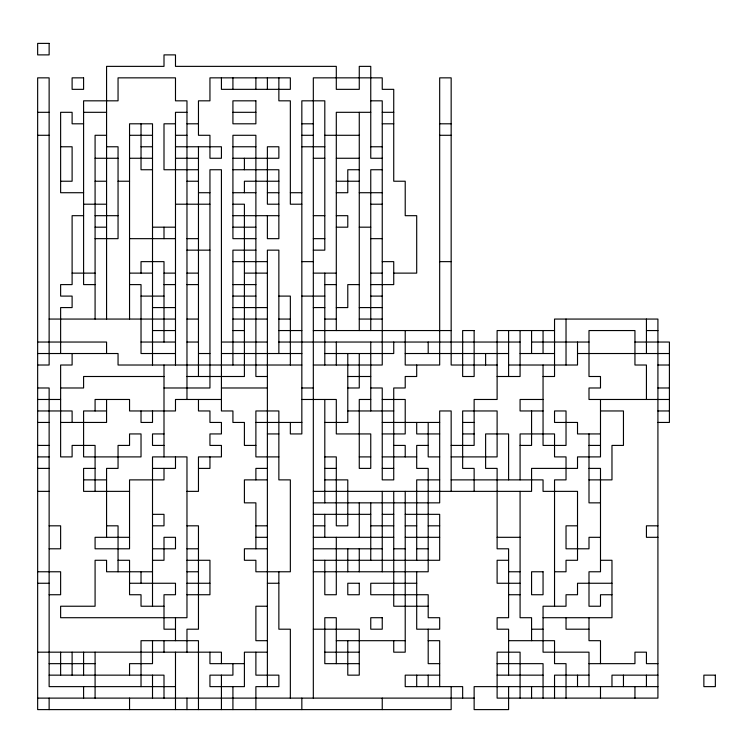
<?xml version="1.0" encoding="UTF-8"?>
<svg xmlns="http://www.w3.org/2000/svg" width="753" height="753" viewBox="0 0 753 753"><rect width="100%" height="100%" fill="white"/><g stroke="black" fill="none" stroke-linecap="round" stroke-linejoin="round"><path stroke-width="1.13" d="M370.758 100.827L382.242 100.827L382.242 365.017L313.323 365.017M37.65 112.31L49.133 112.31M83.592 112.31L106.568 112.31M186.97 112.31L175.487 112.31L175.487 365.017M232.922 112.31L255.888 112.31M370.758 112.31L336.299 112.31L336.299 330.558M382.242 112.31L393.734 112.31M83.592 123.803L72.109 123.803L72.109 112.31L60.626 112.31L60.626 192.721L83.592 192.721M175.487 123.803L164.003 123.803L164.003 169.745L198.463 169.745M186.97 123.803L198.463 123.803M301.84 123.803L313.323 123.803M382.242 123.803L393.734 123.803M439.677 123.803L451.16 123.803M37.65 135.286L49.133 135.286M106.568 135.286L95.085 135.286L95.085 319.065M129.544 135.286L152.511 135.286M175.487 135.286L186.97 135.286M301.84 135.286L313.323 135.286M324.807 135.286L359.266 135.286M439.677 135.286L451.16 135.286M60.626 146.769L72.109 146.769L72.109 181.228L60.626 181.228M106.568 146.769L118.052 146.769L118.052 238.663L95.085 238.663M141.027 146.769L152.511 146.769M175.487 146.769L221.429 146.769L221.429 158.262L209.946 158.262L209.946 135.286L198.463 135.286L198.463 100.827L209.946 100.827L209.946 77.851L290.347 77.851L290.347 89.343L221.429 89.343L221.429 77.851M232.922 146.769L255.888 146.769M301.84 146.769L324.807 146.769M370.758 146.769L382.242 146.769M95.085 158.262L118.052 158.262M129.544 158.262L152.511 158.262M175.487 158.262L198.463 158.262M232.922 158.262L278.864 158.262L278.864 146.769L267.381 146.769L267.381 204.204L278.864 204.204M313.323 158.262L324.807 158.262M336.299 158.262L359.266 158.262M382.242 158.262L370.758 158.262L370.758 66.368L359.266 66.368L359.266 89.343L336.299 89.343L336.299 66.368L175.487 66.368L175.487 54.884L164.003 54.884L164.003 66.368L106.568 66.368L106.568 319.065M152.511 169.745L141.027 169.745L141.027 123.803M232.922 169.745L278.864 169.745L278.864 238.663L267.381 238.663L267.381 215.687M359.266 169.745L347.782 169.745L347.782 192.721L336.299 192.721M382.242 169.745L370.758 169.745L370.758 330.558M95.085 181.228L106.568 181.228M118.052 181.228L129.544 181.228M186.97 181.228L198.463 181.228M278.864 181.228L244.405 181.228L244.405 192.721M336.299 181.228L359.266 181.228M198.463 192.721L209.946 192.721M232.922 192.721L255.888 192.721M267.381 192.721L278.864 192.721M290.347 192.721L301.84 192.721M359.266 192.721L382.242 192.721M83.592 204.204L106.568 204.204M175.487 204.204L209.946 204.204M232.922 204.204L244.405 204.204L244.405 376.5L186.97 376.5M301.84 204.204L290.347 204.204L290.347 100.827L278.864 100.827L278.864 77.851M370.758 204.204L382.242 204.204M83.592 215.687L72.109 215.687L72.109 284.606L60.626 284.606L60.626 296.098L72.109 296.098L72.109 307.582L60.626 307.582L60.626 353.524M95.085 215.687L118.052 215.687M232.922 215.687L278.864 215.687M313.323 215.687L324.807 215.687M336.299 215.687L347.782 215.687L347.782 227.18L336.299 227.18M95.085 227.18L106.568 227.18M152.511 227.18L175.487 227.18M232.922 227.18L255.888 227.18M359.266 227.18L370.758 227.18M129.544 238.663L175.487 238.663M186.97 238.663L198.463 238.663M255.888 238.663L232.922 238.663L232.922 135.286L255.888 135.286L255.888 376.5L267.381 376.5M313.323 238.663L324.807 238.663M370.758 238.663L382.242 238.663M186.97 250.147L209.946 250.147M255.888 250.147L232.922 250.147L232.922 365.017M313.323 250.147L324.807 250.147L324.807 100.827L301.84 100.827L301.84 433.935L290.347 433.935L290.347 422.442M232.922 261.639L267.381 261.639M301.84 261.639L313.323 261.639M382.242 261.639L393.734 261.639L393.734 284.606L370.758 284.606M439.677 261.639L451.16 261.639M72.109 273.123L95.085 273.123M129.544 273.123L152.511 273.123M164.003 273.123L175.487 273.123M186.97 273.123L198.463 273.123M244.405 273.123L267.381 273.123M313.323 273.123L336.299 273.123M370.758 273.123L382.242 273.123M393.734 273.123L416.701 273.123L416.701 215.687L405.218 215.687L405.218 181.228L393.734 181.228L393.734 89.343L382.242 89.343L382.242 77.851L313.323 77.851L313.323 698.116M95.085 284.606L83.592 284.606L83.592 100.827L118.052 100.827L118.052 77.851L175.487 77.851L175.487 100.827L186.97 100.827L186.97 399.476M129.544 284.606L141.027 284.606L141.027 353.524L175.487 353.524M164.003 284.606L175.487 284.606M186.97 284.606L198.463 284.606M232.922 284.606L255.888 284.606M324.807 284.606L336.299 284.606M359.266 284.606L347.782 284.606L347.782 307.582L336.299 307.582M141.027 296.098L164.003 296.098M232.922 296.098L255.888 296.098M278.864 296.098L290.347 296.098L290.347 365.017M301.84 296.098L324.807 296.098M370.758 296.098L382.242 296.098M152.511 307.582L175.487 307.582M232.922 307.582L267.381 307.582M313.323 307.582L324.807 307.582M359.266 307.582L382.242 307.582M49.133 319.065L175.487 319.065M186.97 319.065L198.463 319.065M232.922 319.065L267.381 319.065M278.864 319.065L290.347 319.065M324.807 319.065L336.299 319.065M359.266 319.065L382.242 319.065M152.511 330.558L175.487 330.558M232.922 330.558L244.405 330.558M278.864 330.558L301.84 330.558M313.323 330.558L451.16 330.558M554.537 330.558L497.112 330.558L497.112 399.476L474.136 399.476L474.136 445.418L451.16 445.418M646.432 330.558L657.915 330.558M37.65 342.041L106.568 342.041L106.568 353.524M141.027 342.041L175.487 342.041M186.97 342.041L198.463 342.041M221.429 342.041L267.381 342.041M278.864 342.041L520.078 342.041M531.571 342.041L588.997 342.041M634.948 342.041L669.408 342.041L669.408 422.442L657.915 422.442M37.65 353.524L118.052 353.524L118.052 365.017L301.84 365.017M198.463 353.524L209.946 353.524M221.429 353.524L301.84 353.524M324.807 353.524L393.734 353.524L393.734 342.041M405.218 353.524L508.595 353.524M520.078 353.524L554.537 353.524M577.513 353.524L669.408 353.524M37.65 365.017L49.133 365.017L49.133 77.851L37.65 77.851L37.65 709.608L451.16 709.608L451.16 686.632M497.112 365.017L451.16 365.017L451.16 77.851L439.677 77.851L439.677 365.017L405.218 365.017L405.218 330.558M508.595 365.017L577.513 365.017L577.513 342.041M657.915 365.017L669.408 365.017M164.003 376.5L83.592 376.5L83.592 387.983L60.626 387.983M347.782 376.5L370.758 376.5M497.112 376.5L520.078 376.5L520.078 330.558M543.054 376.5L554.537 376.5L554.537 319.065L657.915 319.065L657.915 698.116L497.112 698.116L497.112 652.173L520.078 652.173L520.078 698.116M37.65 387.983L49.133 387.983L49.133 686.632L175.487 686.632M164.003 387.983L209.946 387.983L209.946 169.745L221.429 169.745L221.429 410.959L232.922 410.959L232.922 422.442L244.405 422.442L244.405 445.418L255.888 445.418M221.429 387.983L267.381 387.983M301.84 387.983L313.323 387.983M347.782 387.983L359.266 387.983L359.266 353.524M370.758 387.983L382.242 387.983L382.242 479.877L393.734 479.877L393.734 387.983L405.218 387.983L405.218 376.5L416.701 376.5L416.701 365.017M657.915 387.983L669.408 387.983M37.65 399.476L60.626 399.476M221.429 399.476L175.487 399.476L175.487 410.959L129.544 410.959L129.544 399.476L95.085 399.476L95.085 410.959M301.84 399.476L336.299 399.476L336.299 433.935L370.758 433.935L370.758 468.394L359.266 468.394L359.266 399.476L370.758 399.476M382.242 399.476L405.218 399.476L405.218 433.935L382.242 433.935M543.054 399.476L520.078 399.476L520.078 410.959L543.054 410.959M669.408 399.476L588.997 399.476L588.997 387.983L600.489 387.983L600.489 376.5L588.997 376.5L588.997 330.558L634.948 330.558L634.948 365.017L646.432 365.017L646.432 399.476M37.65 410.959L72.109 410.959L72.109 422.442M106.568 410.959L83.592 410.959L83.592 456.902L141.027 456.902L141.027 433.935L129.544 433.935L129.544 445.418L118.052 445.418L118.052 468.394L106.568 468.394L106.568 537.313M347.782 410.959L393.734 410.959M600.489 410.959L623.456 410.959L623.456 445.418L611.973 445.418L611.973 479.877L588.997 479.877M657.915 410.959L669.408 410.959M37.65 422.442L49.133 422.442M60.626 422.442L106.568 422.442L106.568 399.476M255.888 422.442L301.84 422.442M324.807 422.442L347.782 422.442L347.782 353.524M382.242 422.442L439.677 422.442M462.653 422.442L474.136 422.442M164.003 433.935L152.511 433.935L152.511 445.418L164.003 445.418M267.381 433.935L278.864 433.935M439.677 433.935L416.701 433.935L416.701 422.442M462.653 433.935L474.136 433.935M600.489 433.935L577.513 433.935L577.513 422.442L554.537 422.442L554.537 410.959L566.03 410.959L566.03 445.418L543.054 445.418L543.054 365.017M37.65 445.418L49.133 445.418M393.734 445.418L405.218 445.418L405.218 456.902M428.193 445.418L416.701 445.418L416.701 468.394L428.193 468.394L428.193 571.772L313.323 571.772M520.078 445.418L531.571 445.418L531.571 410.959M588.997 445.418L600.489 445.418M37.65 456.902L49.133 456.902M278.864 456.902L255.888 456.902L255.888 410.959L278.864 410.959L278.864 479.877L290.347 479.877L290.347 571.772L255.888 571.772L255.888 560.279L244.405 560.279L244.405 548.796L267.381 548.796M324.807 456.902L336.299 456.902L336.299 525.82L347.782 525.82L347.782 479.877L324.807 479.877M359.266 456.902L370.758 456.902M382.242 456.902L416.701 456.902M439.677 456.902L428.193 456.902L428.193 422.442M451.16 456.902L497.112 456.902L497.112 410.959L462.653 410.959L462.653 468.394L474.136 468.394L474.136 491.361M37.65 468.394L49.133 468.394M95.085 468.394L83.592 468.394L83.592 491.361L129.544 491.361M152.511 468.394L175.487 468.394L175.487 456.902M198.463 468.394L209.946 468.394L209.946 456.902M267.381 468.394L255.888 468.394L255.888 479.877M324.807 468.394L336.299 468.394M382.242 468.394L393.734 468.394M588.997 468.394L600.489 468.394L600.489 571.772L588.997 571.772L588.997 606.231L600.489 606.231L600.489 594.738L611.973 594.738M83.592 479.877L106.568 479.877M267.381 479.877L244.405 479.877L244.405 502.853L255.888 502.853L255.888 548.796M439.677 479.877L416.701 479.877L416.701 560.279M451.16 479.877L543.054 479.877L543.054 491.361L577.513 491.361L577.513 560.279L566.03 560.279L566.03 571.772L554.537 571.772M37.65 491.361L49.133 491.361M186.97 491.361L198.463 491.361L198.463 456.902L221.429 456.902L221.429 445.418L209.946 445.418L209.946 433.935L221.429 433.935L221.429 422.442L209.946 422.442L209.946 410.959L198.463 410.959L198.463 399.476M313.323 491.361L531.571 491.361L531.571 468.394L577.513 468.394L577.513 456.902L600.489 456.902L600.489 399.476M313.323 502.853L439.677 502.853L439.677 410.959L451.16 410.959L451.16 491.361M600.489 502.853L588.997 502.853L588.997 433.935M152.511 514.337L164.003 514.337L164.003 525.82L152.511 525.82M313.323 514.337L370.758 514.337M382.242 514.337L393.734 514.337M405.218 514.337L439.677 514.337L439.677 560.279L313.323 560.279M49.133 525.82L60.626 525.82L60.626 548.796L49.133 548.796M106.568 525.82L118.052 525.82L118.052 571.772M186.97 525.82L198.463 525.82L198.463 629.197L186.97 629.197L186.97 652.173M255.888 525.82L267.381 525.82M313.323 525.82L324.807 525.82M370.758 525.82L393.734 525.82M405.218 525.82L416.701 525.82M428.193 525.82L439.677 525.82M577.513 525.82L566.03 525.82L566.03 548.796L588.997 548.796L588.997 537.313L600.489 537.313M657.915 525.82L646.432 525.82L646.432 537.313L657.915 537.313M129.544 537.313L95.085 537.313L95.085 548.796L129.544 548.796L129.544 479.877L164.003 479.877L164.003 468.394M255.888 537.313L267.381 537.313M313.323 537.313L393.734 537.313M405.218 537.313L439.677 537.313M497.112 537.313L520.078 537.313M152.511 548.796L175.487 548.796L175.487 537.313L164.003 537.313L164.003 560.279L152.511 560.279M186.97 548.796L198.463 548.796M313.323 548.796L382.242 548.796M393.734 548.796L405.218 548.796M416.701 548.796L428.193 548.796M118.052 560.279L129.544 560.279L129.544 594.738L141.027 594.738L141.027 606.231L164.003 606.231M186.97 560.279L209.946 560.279L209.946 594.738L186.97 594.738M508.595 560.279L497.112 560.279L497.112 583.255L520.078 583.255M600.489 560.279L611.973 560.279L611.973 617.714L543.054 617.714M37.65 571.772L60.626 571.772L60.626 594.738L49.133 594.738M152.511 571.772L106.568 571.772L106.568 560.279L95.085 560.279L95.085 606.231L60.626 606.231L60.626 617.714L186.97 617.714L186.97 456.902L152.511 456.902L152.511 606.231M186.97 571.772L198.463 571.772M508.595 571.772L520.078 571.772M37.65 583.255L49.133 583.255M129.544 583.255L175.487 583.255L175.487 594.738L164.003 594.738L164.003 629.197L175.487 629.197M186.97 583.255L209.946 583.255M267.381 583.255L278.864 583.255M416.701 583.255L370.758 583.255L370.758 594.738L428.193 594.738L428.193 617.714L439.677 617.714L439.677 629.197L416.701 629.197L416.701 571.772M611.973 583.255L577.513 583.255L577.513 594.738L566.03 594.738L566.03 606.231L543.054 606.231L543.054 652.173L588.997 652.173L588.997 686.632M508.595 594.738L520.078 594.738M267.381 606.231L255.888 606.231L255.888 640.69L267.381 640.69M428.193 606.231L393.734 606.231L393.734 491.361M313.323 629.197L359.266 629.197L359.266 675.149L347.782 675.149L347.782 640.69M531.571 629.197L543.054 629.197M588.997 629.197L566.03 629.197L566.03 617.714M336.299 640.69L405.218 640.69M428.193 640.69L439.677 640.69L439.677 686.632M508.595 640.69L554.537 640.69L554.537 663.657L566.03 663.657L566.03 698.116M37.65 652.173L221.429 652.173L221.429 663.657M267.381 652.173L244.405 652.173L244.405 686.632L209.946 686.632L209.946 675.149L232.922 675.149L232.922 663.657M324.807 652.173L359.266 652.173M49.133 663.657L95.085 663.657M244.405 663.657L209.946 663.657L209.946 652.173M359.266 663.657L324.807 663.657L324.807 617.714L336.299 617.714L336.299 663.657M439.677 663.657L428.193 663.657L428.193 629.197M497.112 663.657L543.054 663.657L543.054 698.116M588.997 663.657L634.948 663.657L634.948 652.173L646.432 652.173L646.432 663.657L657.915 663.657M49.133 675.149L164.003 675.149L164.003 698.116M439.677 675.149L405.218 675.149L405.218 686.632L462.653 686.632L462.653 698.116M497.112 675.149L543.054 675.149M588.997 675.149L554.537 675.149L554.537 698.116M657.915 675.149L611.973 675.149L611.973 686.632M657.915 686.632L474.136 686.632L474.136 709.608L508.595 709.608L508.595 686.632M37.65 698.116L474.136 698.116M646.432 319.065L646.432 353.524M646.432 675.149L646.432 686.632M634.948 686.632L634.948 698.116M623.456 675.149L623.456 686.632M600.489 663.657L600.489 640.69L588.997 640.69L588.997 617.714M600.489 686.632L600.489 698.116M577.513 675.149L577.513 686.632M566.03 319.065L566.03 365.017M554.537 606.231L554.537 479.877L566.03 479.877L566.03 456.902L554.537 456.902L554.537 433.935L520.078 433.935L520.078 479.877M543.054 330.558L543.054 353.524M531.571 330.558L531.571 353.524M531.571 640.69L531.571 617.714L520.078 617.714L520.078 491.361M531.571 686.632L531.571 698.116M508.595 330.558L508.595 376.5M508.595 479.877L508.595 433.935L485.619 433.935L485.619 468.394L497.112 468.394L497.112 548.796L508.595 548.796L508.595 617.714L497.112 617.714L497.112 629.197L508.595 629.197L508.595 675.149M485.619 353.524L485.619 365.017M428.193 342.041L428.193 353.524M428.193 675.149L428.193 686.632M416.701 675.149L416.701 686.632M405.218 491.361L405.218 652.173L393.734 652.173L393.734 640.69M382.242 491.361L382.242 571.772M382.242 698.116L382.242 709.608M370.758 342.041L370.758 410.959M370.758 502.853L370.758 560.279M359.266 112.31L359.266 330.558M359.266 502.853L359.266 537.313M359.266 548.796L359.266 571.772M347.782 548.796L347.782 571.772M336.299 342.041L336.299 365.017M336.299 537.313L336.299 594.738L324.807 594.738L324.807 560.279M324.807 273.123L324.807 365.017M324.807 399.476L324.807 502.853M324.807 514.337L324.807 537.313M301.84 698.116L301.84 709.608M290.347 698.116L290.347 629.197L278.864 629.197L278.864 571.772M278.864 353.524L278.864 250.147L267.381 250.147L267.381 686.632M267.381 77.851L267.381 89.343M255.888 77.851L255.888 89.343M255.888 652.173L255.888 675.149L278.864 675.149L278.864 686.632L255.888 686.632L255.888 709.608M244.405 158.262L244.405 169.745M232.922 77.851L232.922 89.343M232.922 686.632L232.922 709.608M221.429 675.149L221.429 709.608M198.463 146.769L198.463 376.5M198.463 709.608L198.463 640.69L141.027 640.69L141.027 686.632M186.97 698.116L186.97 709.608M175.487 617.714L175.487 640.69M175.487 652.173L175.487 709.608M164.003 227.18L164.003 238.663M164.003 342.041L164.003 261.639L141.027 261.639L141.027 273.123M164.003 365.017L164.003 456.902M164.003 640.69L164.003 652.173M152.511 365.017L152.511 123.803L129.544 123.803L129.544 319.065M152.511 410.959L152.511 422.442L141.027 422.442L141.027 410.959M152.511 640.69L152.511 663.657L129.544 663.657L129.544 675.149M152.511 675.149L152.511 698.116M141.027 571.772L141.027 583.255M129.544 698.116L129.544 709.608M95.085 491.361L95.085 445.418L72.109 445.418L72.109 456.902L60.626 456.902L60.626 365.017L72.109 365.017L72.109 353.524M95.085 652.173L95.085 698.116M83.592 652.173L83.592 675.149M83.592 686.632L83.592 698.116M72.109 652.173L72.109 675.149M60.626 652.173L60.626 675.149M49.133 698.116L49.133 709.608M49.133 43.392L37.65 43.392L37.65 54.884L49.133 54.884L49.133 43.392M83.592 77.851L72.109 77.851L72.109 89.343L83.592 89.343L83.592 77.851M255.888 100.827L232.922 100.827L232.922 123.803L255.888 123.803L255.888 100.827M474.136 330.558L462.653 330.558L462.653 376.5L474.136 376.5L474.136 330.558M543.054 571.772L531.571 571.772L531.571 594.738L543.054 594.738L543.054 571.772M359.266 583.255L347.782 583.255L347.782 594.738L359.266 594.738L359.266 583.255M382.242 617.714L370.758 617.714L370.758 629.197L382.242 629.197L382.242 617.714M715.35 675.149L703.867 675.149L703.867 686.632L715.35 686.632L715.35 675.149"/></g></svg>
